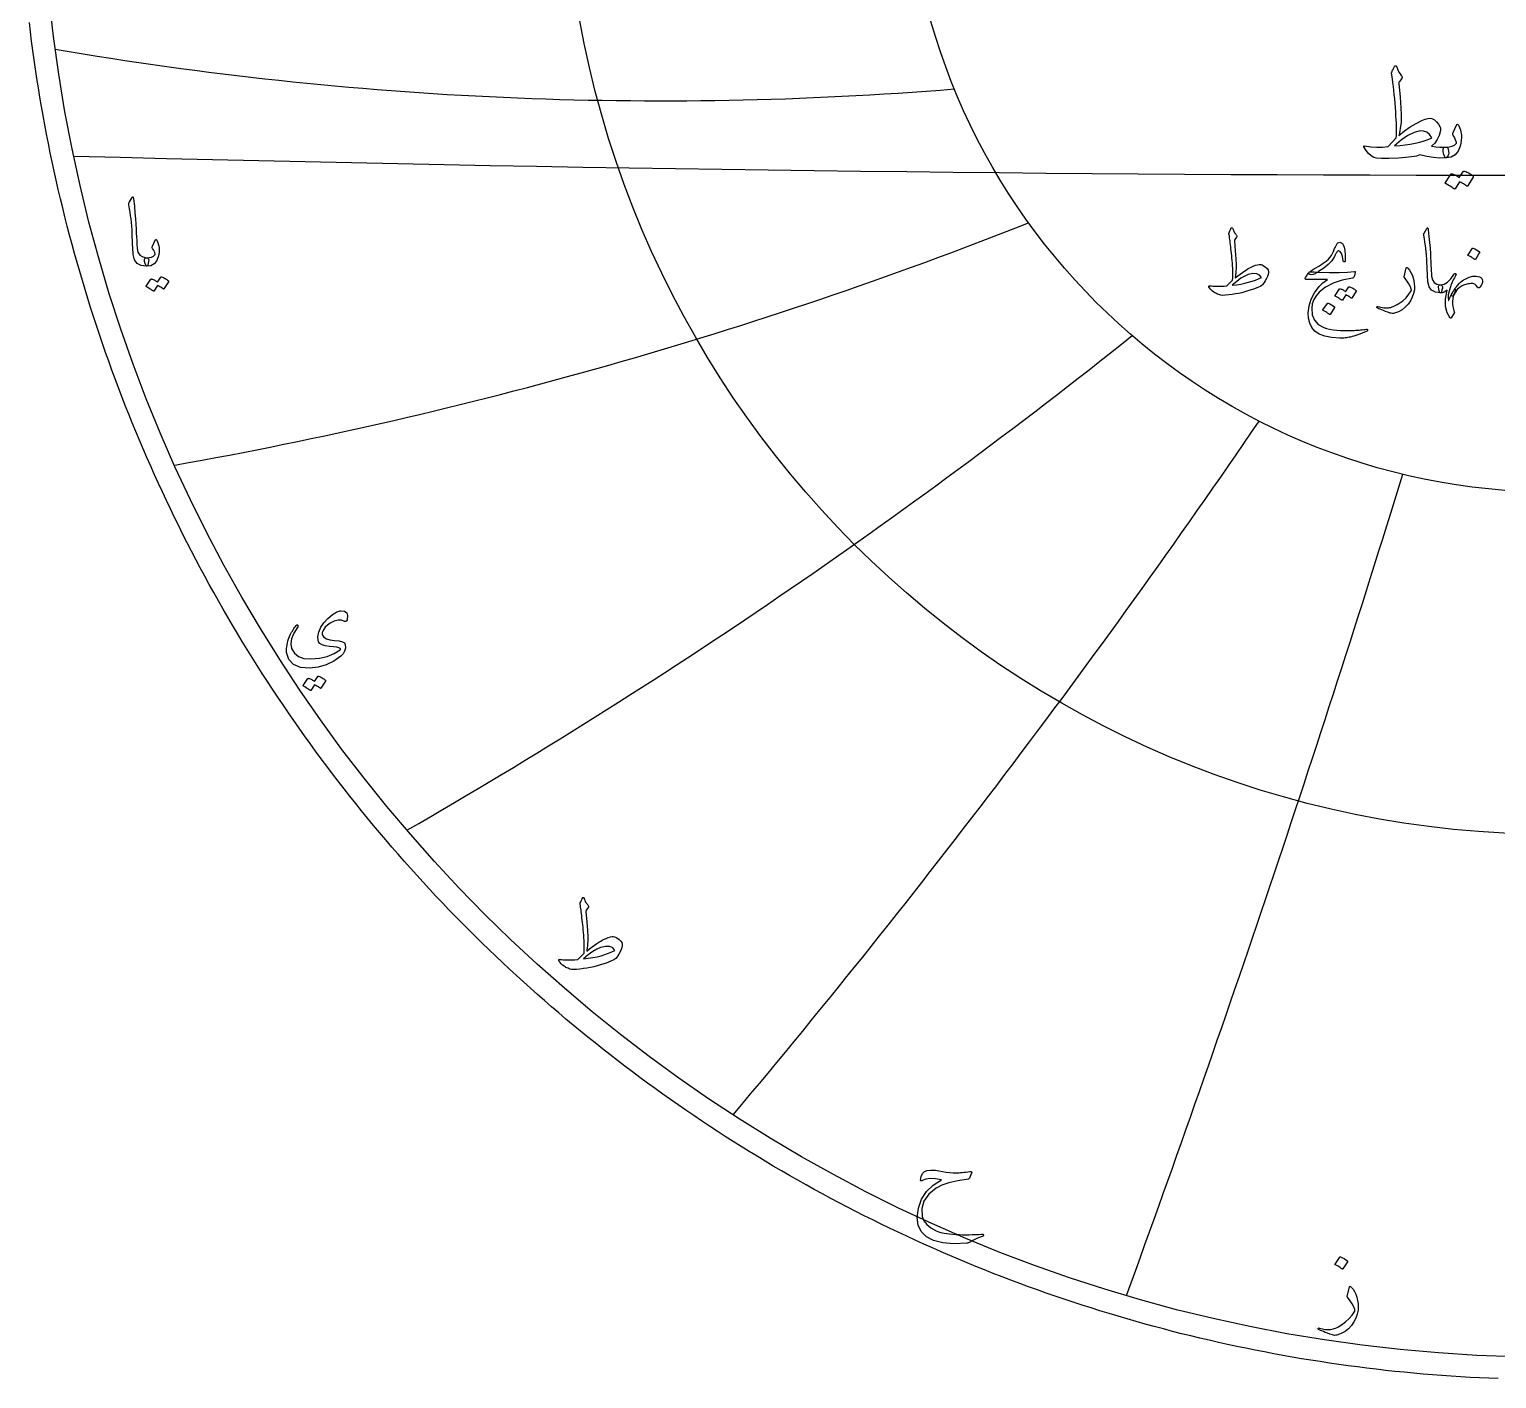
# Model space of a CAD drawing. Header units: millimetres. Extents: x -80 to 80, y -80 to 82.
# Drawn here: x -79.8 to -3, y -80.3 to -9.7 of the extents above; entities that cross this region are included whole.
import ezdxf

# ---------------------------------------------------------------- set-up
doc = ezdxf.new("R2010")
doc.units = ezdxf.units.MM
for name, color, linetype in [('CUT_OUTER', 1, 'Continuous'), ('ENGRAVE', 7, 'Continuous'), ('ENGRAVE_FINE', 8, 'Continuous'), ('TEXT', 5, 'Continuous')]:
    doc.layers.add(name, color=color, linetype=linetype)

msp = doc.modelspace()

# ---------------------------------------------------------------- linework, layer by layer
at = {"layer": 'CUT_OUTER'}
msp.add_lwpolyline([(-2.9582, -80.3155), (-3.4509, -80.2959), (-3.9436, -80.2732), (-4.436, -80.2475), (-4.9283, -80.2188), (-5.4205, -80.187), (-5.9124, -80.1522), (-6.4041, -80.1144), (-6.8955, -80.0736), (-7.3867, -80.0298), (-7.8776, -79.983), (-8.3683, -79.9332), (-8.8586, -79.8803), (-9.3485, -79.8244), (-9.8381, -79.7656), (-10.3274, -79.7037), (-10.8163, -79.6388), (-11.3047, -79.571), (-11.7927, -79.5001), (-12.2803, -79.4263), (-12.7674, -79.3494), (-13.2541, -79.2696), (-13.7402, -79.1868), (-14.2258, -79.101), (-14.7109, -79.0122), (-15.1954, -78.9204), (-15.6794, -78.8257), (-16.1628, -78.728), (-16.6455, -78.6274), (-17.1277, -78.5238), (-17.6092, -78.4172), (-18.09, -78.3077), (-18.5701, -78.1952), (-19.0496, -78.0798), (-19.5283, -77.9614), (-20.0063, -77.8401), (-20.4836, -77.7159), (-20.96, -77.5888), (-21.4357, -77.4587), (-21.9106, -77.3257), (-22.3846, -77.1898), (-22.8578, -77.051), (-23.3302, -76.9093), (-23.8016, -76.7647), (-24.2722, -76.6172), (-24.7419, -76.4668), (-25.2106, -76.3136), (-25.6784, -76.1575), (-26.1452, -75.9985), (-26.611, -75.8366), (-27.0758, -75.6719), (-27.5396, -75.5043), (-28.0024, -75.3339), (-28.4641, -75.1607), (-28.9248, -74.9846), (-29.3843, -74.8057), (-29.8428, -74.624), (-30.3001, -74.4395), (-30.7563, -74.2522), (-31.2113, -74.0621), (-31.6651, -73.8692), (-32.1178, -73.6735), (-32.5692, -73.475), (-33.0195, -73.2738), (-33.4684, -73.0698), (-33.9162, -72.8631), (-34.3626, -72.6536), (-34.8078, -72.4414), (-35.2516, -72.2265), (-35.6941, -72.0088), (-36.1353, -71.7884), (-36.5751, -71.5654), (-37.0135, -71.3396), (-37.4505, -71.1111), (-37.8862, -70.88), (-38.3204, -70.6462), (-38.7531, -70.4098), (-39.1844, -70.1706), (-39.6142, -69.9289), (-40.0426, -69.6845), (-40.4694, -69.4375), (-40.8947, -69.1879), (-41.3184, -68.9356), (-41.7406, -68.6808), (-42.1613, -68.4234), (-42.5803, -68.1634), (-42.9978, -67.9009), (-43.4136, -67.6358), (-43.8278, -67.3681), (-44.2403, -67.0979), (-44.6512, -66.8252), (-45.0604, -66.55), (-45.4679, -66.2722), (-45.8736, -65.992), (-46.2777, -65.7093), (-46.68, -65.4241), (-47.0806, -65.1364), (-47.4794, -64.8463), (-47.8764, -64.5538), (-48.2715, -64.2588), (-48.6649, -63.9614), (-49.0565, -63.6616), (-49.4462, -63.3594), (-49.834, -63.0548), (-50.22, -62.7479), (-50.604, -62.4385), (-50.9862, -62.1269), (-51.3664, -61.8128), (-51.7447, -61.4965), (-52.1211, -61.1778), (-52.4955, -60.8569), (-52.8679, -60.5336), (-53.2384, -60.2081), (-53.6068, -59.8803), (-53.9732, -59.5502), (-54.3376, -59.2179), (-54.6999, -58.8834), (-55.0602, -58.5467), (-55.4184, -58.2077), (-55.7745, -57.8666), (-56.1285, -57.5233), (-56.4804, -57.1778), (-56.8302, -56.8302), (-57.1778, -56.4804), (-57.5233, -56.1285), (-57.8666, -55.7745), (-58.2077, -55.4184), (-58.5467, -55.0602), (-58.8834, -54.6999), (-59.2179, -54.3376), (-59.5502, -53.9732), (-59.8803, -53.6068), (-60.2081, -53.2384), (-60.5336, -52.8679), (-60.8569, -52.4955), (-61.1778, -52.1211), (-61.4965, -51.7447), (-61.8128, -51.3664), (-62.1269, -50.9862), (-62.4385, -50.604), (-62.7479, -50.22), (-63.0548, -49.834), (-63.3594, -49.4462), (-63.6616, -49.0565), (-63.9614, -48.6649), (-64.2588, -48.2715), (-64.5538, -47.8764), (-64.8463, -47.4794), (-65.1364, -47.0806), (-65.4241, -46.68), (-65.7093, -46.2777), (-65.992, -45.8736), (-66.2722, -45.4679), (-66.55, -45.0604), (-66.8252, -44.6512), (-67.0979, -44.2403), (-67.3681, -43.8278), (-67.6358, -43.4136), (-67.9009, -42.9978), (-68.1634, -42.5803), (-68.4234, -42.1613), (-68.6808, -41.7406), (-68.9356, -41.3184), (-69.1879, -40.8947), (-69.4375, -40.4694), (-69.6845, -40.0426), (-69.9289, -39.6142), (-70.1706, -39.1844), (-70.4098, -38.7531), (-70.6462, -38.3204), (-70.88, -37.8862), (-71.1111, -37.4505), (-71.3396, -37.0135), (-71.5654, -36.5751), (-71.7884, -36.1353), (-72.0088, -35.6941), (-72.2265, -35.2516), (-72.4414, -34.8078), (-72.6536, -34.3626), (-72.8631, -33.9162), (-73.0698, -33.4684), (-73.2738, -33.0195), (-73.475, -32.5692), (-73.6735, -32.1178), (-73.8692, -31.6651), (-74.0621, -31.2113), (-74.2522, -30.7563), (-74.4395, -30.3001), (-74.624, -29.8428), (-74.8057, -29.3843), (-74.9846, -28.9248), (-75.1607, -28.4641), (-75.3339, -28.0024), (-75.5043, -27.5396), (-75.6719, -27.0758), (-75.8366, -26.611), (-75.9985, -26.1452), (-76.1575, -25.6784), (-76.3136, -25.2106), (-76.4668, -24.7419), (-76.6172, -24.2722), (-76.7647, -23.8016), (-76.9093, -23.3302), (-77.051, -22.8578), (-77.1898, -22.3846), (-77.3257, -21.9106), (-77.4587, -21.4357), (-77.5888, -20.96), (-77.7159, -20.4836), (-77.8401, -20.0063), (-77.9614, -19.5283), (-78.0798, -19.0496), (-78.1952, -18.5701), (-78.3077, -18.09), (-78.4172, -17.6092), (-78.5238, -17.1277), (-78.6274, -16.6455), (-78.728, -16.1628), (-78.8257, -15.6794), (-78.9204, -15.1954), (-79.0122, -14.7109), (-79.101, -14.2258), (-79.1868, -13.7402), (-79.2696, -13.2541), (-79.3494, -12.7674), (-79.4263, -12.2803), (-79.5001, -11.7927), (-79.571, -11.3047), (-79.6388, -10.8163), (-79.7037, -10.3274), (-79.7656, -9.8381), (-79.8244, -9.3485)], dxfattribs=at)
at = {"layer": 'ENGRAVE'}
for radius in [79.2, 51.8435, 33.9362]:
    msp.add_circle((0, 0), radius, dxfattribs=at)
for centre, radius, start, end in [((-46.7085, 174.3184), 187.7667, 260.26196, 274.670478), ((-112.6852, 195.1766), 231.2566, 280.077698, 291.604512), ((-212.3245, 212.3245), 304.7149, 299.978839, 308.62395), ((-389.8595, 225.0855), 453.1464, 319.947125, 325.710532), ((-869.3886, 232.952), 901.5492, 339.9617366, 342.8434401)]:
    msp.add_arc(centre, radius, start, end, dxfattribs=at)
at = {"layer": 'ENGRAVE_FINE'}
msp.add_arc((0, 2961.664), 2979.0106, 268.5093308, 271.4906692, dxfattribs=at)
at = {"layer": 'TEXT'}
for points in [[(-7.0602, -16.283), (-7.146, -16.3127), (-7.2475, -16.3392), (-7.3646, -16.3626), (-7.4973, -16.3829), (-7.6456, -16.4009), (-7.8096, -16.4173), (-7.9891, -16.4321), (-8.1843, -16.4454), (-8.6886, -16.4672), (-9.0711, -16.4704), (-9.3318, -16.4547), (-9.4708, -16.4204), (-9.6109, -16.3248), (-9.744, -16.2003), (-9.8701, -16.0469), (-9.9891, -15.8646), (-10.0012, -15.8353), (-10.0001, -15.8162), (-9.9856, -15.8072), (-9.9579, -15.8084), (-9.632, -15.8544), (-9.3162, -15.8739), (-9.0106, -15.8669), (-8.7151, -15.8334), (-8.2967, -15.3837), (-8.2891, -15.2666), (-8.285, -15.1339), (-8.2844, -14.9856), (-8.2873, -14.8216), (-8.2934, -14.6429), (-8.3022, -14.45), (-8.3137, -14.2432), (-8.3279, -14.0223), (-8.3443, -13.7929), (-8.3623, -13.5671), (-8.3818, -13.3449), (-8.4029, -13.1261), (-8.4255, -12.9112), (-8.4497, -12.7006), (-8.4755, -12.4943), (-8.5028, -12.2923), (-8.5465, -11.9988), (-8.5276, -11.9469), (-8.5083, -11.8973), (-8.4885, -11.8501), (-8.4684, -11.8052), (-8.4483, -11.7627), (-8.4286, -11.7225), (-8.4093, -11.6846), (-8.3904, -11.6491), (-8.3798, -11.6354), (-8.367, -11.6257), (-8.3517, -11.6198), (-8.3342, -11.6179), (-8.3135, -11.6226), (-8.2951, -11.6366), (-8.2791, -11.66), (-8.2655, -11.6928), (-8.2136, -11.8271), (-8.1577, -11.9426), (-8.098, -12.0394), (-8.0344, -12.1175), (-8.0051, -12.1553), (-7.9922, -12.194), (-7.9958, -12.2334), (-8.0157, -12.2736), (-8.1343, -12.4297), (-8.1527, -12.4559), (-8.164, -12.4844), (-8.1683, -12.5152), (-8.1655, -12.5484), (-8.1011, -13.2635), (-8.0578, -13.8162), (-8.0356, -14.2065), (-8.0344, -14.4344), (-8.0393, -14.5102), (-8.0477, -14.5937), (-8.0596, -14.685), (-8.075, -14.7842), (-8.0931, -14.8911), (-8.1132, -15.0059), (-8.1353, -15.1284), (-8.1593, -15.2588), (-7.8662, -15.0223), (-7.5676, -14.8123), (-7.2635, -14.6288), (-6.954, -14.4719), (-6.7901, -14.4052), (-6.648, -14.3673), (-6.5278, -14.3583), (-6.4294, -14.3782), (-6.3041, -14.4438), (-6.1905, -14.5406), (-6.0886, -14.6686), (-5.9985, -14.8279), (-5.986, -14.865), (-5.9797, -14.9075), (-5.9797, -14.9555), (-5.986, -15.009), (-6.0508, -15.2611), (-6.1515, -15.4805), (-6.2881, -15.6671), (-6.4606, -15.8209), (-6.2303, -15.8568), (-6.0266, -15.8771), (-5.8494, -15.8818), (-5.6987, -15.8708), (-5.6585, -15.8732), (-5.6253, -15.8927), (-5.5992, -15.9294), (-5.5801, -15.9832), (-5.5598, -16.0937), (-5.5551, -16.1878), (-5.566, -16.2654), (-5.5925, -16.3267), (-5.6249, -16.3732), (-5.6534, -16.4063), (-5.678, -16.4263), (-5.6987, -16.4329), (-6.0133, -16.4423), (-6.3451, -16.4204), (-6.694, -16.3673), (-7.0602, -16.283)], [(-7.0539, -15.0277), (-7.3642, -15.1046), (-7.6894, -15.2604), (-8.0293, -15.4949), (-8.3841, -15.8084), (-8.0994, -15.7853), (-7.826, -15.7537), (-7.5639, -15.7135), (-7.3131, -15.6647), (-7.074, -15.6077), (-6.847, -15.543), (-6.6322, -15.4704), (-6.4294, -15.3899), (-6.5574, -15.2104), (-6.7042, -15.0902), (-6.8697, -15.0293), (-7.0539, -15.0277)], [(-5.3302, -15.1152), (-5.1554, -14.728), (-5.1296, -14.6854), (-5.1023, -14.6702), (-5.0734, -14.6823), (-5.043, -14.7217), (-4.9868, -14.8398), (-4.943, -14.9629), (-4.9118, -15.0912), (-4.8931, -15.2244), (-4.8872, -15.3636), (-4.8946, -15.5094), (-4.9153, -15.6618), (-4.9493, -15.8209), (-5.0527, -16.0886), (-5.2131, -16.2799), (-5.4306, -16.3946), (-5.705, -16.4329), (-5.7366, -16.413), (-5.769, -16.3533), (-5.8021, -16.2537), (-5.8361, -16.1144), (-5.8459, -16.0398), (-5.8439, -15.9786), (-5.8302, -15.9305), (-5.8049, -15.8958), (-5.7846, -15.8825), (-5.7612, -15.8739), (-5.7346, -15.87), (-5.705, -15.8708), (-5.532, -15.8654), (-5.3818, -15.8302), (-5.2541, -15.7654), (-5.1491, -15.671), (-5.1445, -15.6636), (-5.1429, -15.6538), (-5.1445, -15.6417), (-5.1491, -15.6273), (-5.1737, -15.539), (-5.21, -15.4493), (-5.258, -15.3579), (-5.3178, -15.265), (-5.3373, -15.2299), (-5.3459, -15.1932), (-5.3435, -15.155), (-5.3302, -15.1152)], [(-4.7744, -17.1386), (-4.7666, -17.1308), (-4.7557, -17.1261), (-4.7416, -17.1245), (-4.7245, -17.1261), (-4.663, -17.1491), (-4.6035, -17.1745), (-4.5459, -17.2022), (-4.4903, -17.2323), (-4.4362, -17.2651), (-4.3833, -17.301), (-4.3316, -17.34), (-4.2811, -17.3822), (-4.2713, -17.395), (-4.267, -17.4087), (-4.2682, -17.4231), (-4.2748, -17.4384), (-4.5746, -17.913), (-4.5828, -17.9192), (-4.5949, -17.9192), (-4.6109, -17.913), (-4.6308, -17.9005), (-4.6444, -17.889), (-4.6667, -17.8732), (-4.6975, -17.8531), (-4.737, -17.8287), (-4.7854, -17.7996), (-4.8431, -17.7654), (-4.9103, -17.7262), (-4.9868, -17.6819), (-5.2241, -18.0504), (-5.235, -18.0617), (-5.2491, -18.0644), (-5.2662, -18.0586), (-5.2865, -18.0441), (-5.3041, -18.0316), (-5.3318, -18.0129), (-5.3697, -17.9879), (-5.4177, -17.9567), (-5.4766, -17.9192), (-5.5473, -17.8755), (-5.6296, -17.8256), (-5.7237, -17.7694), (-5.7334, -17.76), (-5.7377, -17.7506), (-5.7366, -17.7412), (-5.7299, -17.7319), (-5.4239, -17.276), (-5.4161, -17.2682), (-5.4052, -17.2635), (-5.3911, -17.2619), (-5.374, -17.2635), (-5.3217, -17.2805), (-5.2709, -17.3002), (-5.2217, -17.3226), (-5.1741, -17.3478), (-5.1281, -17.3753), (-5.0836, -17.4048), (-5.0406, -17.4362), (-4.9993, -17.4696)], [(-74.4459, -18.5118), (-74.4362, -18.4968), (-74.4271, -18.4868), (-74.4187, -18.4818), (-74.4109, -18.4818), (-74.399, -18.4884), (-74.3884, -18.508), (-74.379, -18.5408), (-74.3709, -18.5867), (-74.3297, -18.9599), (-74.296, -19.3049), (-74.2698, -19.6219), (-74.251, -19.9107), (-74.239, -20.1577), (-74.2279, -20.3791), (-74.2178, -20.5749), (-74.2086, -20.7451), (-74.2006, -20.8896), (-74.1942, -21.0086), (-74.1893, -21.102), (-74.1861, -21.1697), (-74.1417, -21.3727), (-74.0437, -21.522), (-73.8919, -21.6175), (-73.6865, -21.6593), (-73.6293, -21.6743), (-73.5928, -21.7093), (-73.5769, -21.7643), (-73.5815, -21.8392), (-73.605, -21.9572), (-73.6303, -22.0416), (-73.6574, -22.0921), (-73.6865, -22.109), (-73.9756, -22.0709), (-74.1886, -21.9566), (-74.3253, -21.7661), (-74.3859, -21.4995), (-74.3954, -21.3719), (-74.404, -21.244), (-74.4117, -21.1159), (-74.4184, -20.9874), (-74.4245, -20.8586), (-74.4303, -20.7294), (-74.4357, -20.6), (-74.4409, -20.4703), (-74.4502, -20.2228), (-74.4634, -20), (-74.4802, -19.8019), (-74.5008, -19.6284), (-74.5252, -19.4618), (-74.5533, -19.2843), (-74.5851, -19.0959), (-74.6207, -18.8965), (-74.6254, -18.8606), (-74.6245, -18.8278), (-74.6179, -18.7981), (-74.6057, -18.7716)], [(-73.3867, -21.0548), (-73.2468, -20.7451), (-73.2262, -20.711), (-73.2043, -20.6988), (-73.1812, -20.7085), (-73.1569, -20.7401), (-73.1119, -20.8345), (-73.0769, -20.933), (-73.0519, -21.0356), (-73.037, -21.1423), (-73.0323, -21.2536), (-73.0382, -21.3702), (-73.0548, -21.4921), (-73.0819, -21.6194), (-73.1647, -21.8336), (-73.293, -21.9866), (-73.4669, -22.0784), (-73.6865, -22.109), (-73.7118, -22.0931), (-73.7377, -22.0453), (-73.7642, -21.9657), (-73.7914, -21.8542), (-73.7992, -21.7946), (-73.7976, -21.7455), (-73.7867, -21.7071), (-73.7664, -21.6793), (-73.7502, -21.6687), (-73.7314, -21.6618), (-73.7102, -21.6587), (-73.6865, -21.6593), (-73.5481, -21.655), (-73.4279, -21.6269), (-73.3258, -21.575), (-73.2418, -21.4995), (-73.2381, -21.4935), (-73.2368, -21.4857), (-73.2381, -21.4761), (-73.2418, -21.4645), (-73.2615, -21.3939), (-73.2905, -21.3221), (-73.3289, -21.249), (-73.3767, -21.1747), (-73.3923, -21.1466), (-73.3992, -21.1173), (-73.3973, -21.0867), (-73.3867, -21.0548)], [(-17.0469, -20.3517), (-17.0247, -20.3008), (-17.0048, -20.2557), (-16.9872, -20.2165), (-16.972, -20.1831), (-16.9594, -20.1559), (-16.9498, -20.1351), (-16.943, -20.1208), (-16.9392, -20.1128), (-16.9313, -20.1026), (-16.9217, -20.0953), (-16.9102, -20.0909), (-16.8971, -20.0894), (-16.8862, -20.0912), (-16.8772, -20.0965), (-16.8698, -20.1052), (-16.8643, -20.1175), (-16.8397, -20.1773), (-16.8174, -20.2299), (-16.7975, -20.2756), (-16.78, -20.3143), (-16.7699, -20.3312), (-16.7583, -20.3494), (-16.7453, -20.3687), (-16.7308, -20.3892), (-16.7145, -20.4109), (-16.6962, -20.4337), (-16.6759, -20.4577), (-16.6535, -20.4829), (-16.6395, -20.5083), (-16.6348, -20.5332), (-16.6395, -20.5575), (-16.6535, -20.5812), (-16.7425, -20.6983), (-16.7545, -20.7174), (-16.7624, -20.737), (-16.7662, -20.7572), (-16.7659, -20.778), (-16.7202, -21.2935), (-16.691, -21.7112), (-16.6781, -22.0312), (-16.6816, -22.2534), (-16.6864, -22.3364), (-16.6916, -22.412), (-16.697, -22.4804), (-16.7027, -22.5414), (-16.7087, -22.5954), (-16.715, -22.6427), (-16.7216, -22.6833), (-16.7284, -22.7171), (-16.5884, -22.6099), (-16.4585, -22.5133), (-16.339, -22.4273), (-16.2296, -22.3517), (-16.1308, -22.2865), (-16.0428, -22.2311), (-15.9657, -22.1858), (-15.8994, -22.1503), (-15.7814, -22.0976), (-15.6711, -22.0567), (-15.5683, -22.0274), (-15.4732, -22.0098), (-15.4228, -22.0084), (-15.3701, -22.018), (-15.3151, -22.0388), (-15.2577, -22.0707), (-15.1441, -22.1512), (-15.061, -22.2288), (-15.0083, -22.3034), (-14.986, -22.3752), (-14.9875, -22.4551), (-15.006, -22.5449), (-15.0414, -22.6448), (-15.0938, -22.7546), (-15.1523, -22.8626), (-15.2062, -22.9524), (-15.2554, -23.0242), (-15.2999, -23.0777), (-15.3912, -23.1454), (-15.5481, -23.2218), (-15.7706, -23.307), (-16.0587, -23.4009), (-16.2192, -23.4475), (-16.3824, -23.4887), (-16.5483, -23.5248), (-16.7167, -23.5555), (-16.8873, -23.5813), (-17.0592, -23.6023), (-17.2327, -23.6187), (-17.4076, -23.6304), (-17.4716, -23.6176), (-17.5323, -23.6023), (-17.5898, -23.5848), (-17.6441, -23.5649), (-17.6958, -23.5426), (-17.7454, -23.518), (-17.793, -23.4911), (-17.8385, -23.4618), (-17.9184, -23.4033), (-17.9849, -23.3447), (-18.0379, -23.2862), (-18.0774, -23.2276), (-18.0991, -23.179), (-18.1032, -23.1457), (-18.0897, -23.1275), (-18.0587, -23.1246), (-17.971, -23.135), (-17.8766, -23.1427), (-17.7754, -23.1479), (-17.6676, -23.1503), (-17.553, -23.1502), (-17.4316, -23.1474), (-17.3035, -23.142), (-17.1687, -23.1339), (-16.8596, -22.8295), (-16.8539, -22.7071), (-16.8508, -22.5836), (-16.8504, -22.4589), (-16.8526, -22.333), (-16.8571, -22.2057), (-16.8637, -22.0766), (-16.8723, -21.9457), (-16.883, -21.8131), (-16.895, -21.6818), (-16.9076, -21.5549), (-16.9208, -21.4324), (-16.9345, -21.3143), (-16.9483, -21.2002), (-16.9615, -21.09), (-16.9741, -20.9836), (-16.9861, -20.881), (-16.9973, -20.786), (-17.0077, -20.7024), (-17.0172, -20.6303), (-17.0259, -20.5695), (-17.0336, -20.5199), (-17.0405, -20.4811), (-17.0465, -20.4532), (-17.0516, -20.436), (-17.0549, -20.4167), (-17.0551, -20.3962), (-17.0525, -20.3746), (-17.0469, -20.3517)], [(-6.6956, -20.1269), (-6.6865, -20.1128), (-6.678, -20.1035), (-6.6701, -20.0988), (-6.6628, -20.0988), (-6.6517, -20.1049), (-6.6417, -20.1234), (-6.6329, -20.1541), (-6.6253, -20.1972), (-6.5867, -20.547), (-6.5551, -20.8705), (-6.5305, -21.1676), (-6.5129, -21.4384), (-6.5017, -21.6699), (-6.4913, -21.8775), (-6.4817, -22.061), (-6.4731, -22.2206), (-6.4656, -22.3561), (-6.4596, -22.4677), (-6.4551, -22.5552), (-6.452, -22.6187), (-6.4105, -22.809), (-6.3185, -22.9489), (-6.1763, -23.0385), (-5.9836, -23.0777), (-5.9301, -23.0918), (-5.8958, -23.1246), (-5.8809, -23.1761), (-5.8853, -23.2464), (-5.9072, -23.357), (-5.931, -23.4361), (-5.9564, -23.4835), (-5.9836, -23.4993), (-6.2547, -23.4636), (-6.4544, -23.3564), (-6.5826, -23.1779), (-6.6394, -22.9279), (-6.6483, -22.8083), (-6.6564, -22.6884), (-6.6635, -22.5682), (-6.6698, -22.4478), (-6.6755, -22.327), (-6.681, -22.206), (-6.6861, -22.0846), (-6.6909, -21.963), (-6.6997, -21.731), (-6.712, -21.5221), (-6.7278, -21.3364), (-6.7471, -21.1737), (-6.77, -21.0176), (-6.7963, -20.8511), (-6.8262, -20.6745), (-6.8595, -20.4876), (-6.8639, -20.4539), (-6.863, -20.4232), (-6.8569, -20.3953), (-6.8455, -20.3705)], [(-12.9111, -22.4876), (-12.8833, -22.4549), (-12.8514, -22.4226), (-12.8154, -22.3905), (-12.7753, -22.3588), (-12.7311, -22.327), (-12.6828, -22.2949), (-12.6304, -22.2626), (-12.5739, -22.23), (-12.3233, -22.0818), (-12.1195, -21.9513), (-11.9626, -21.8383), (-11.8525, -21.7428), (-11.7673, -21.6489), (-11.6945, -21.5496), (-11.6339, -21.4451), (-11.5856, -21.3353), (-11.5646, -21.2804), (-11.544, -21.2282), (-11.5236, -21.1786), (-11.5036, -21.1316), (-11.4841, -21.0878), (-11.4655, -21.0479), (-11.4478, -21.0117), (-11.431, -20.9794), (-11.3938, -20.924), (-11.3525, -20.8845), (-11.3072, -20.8608), (-11.2577, -20.8529), (-11.2094, -20.8608), (-11.1628, -20.8845), (-11.118, -20.924), (-11.075, -20.9794), (-11.0214, -21.1058), (-10.9872, -21.2885), (-10.9723, -21.5274), (-10.9767, -21.8225), (-10.9796, -21.8491), (-10.9884, -21.8681), (-11.003, -21.8795), (-11.0235, -21.8834), (-11.0446, -21.8793), (-11.061, -21.867), (-11.0727, -21.8465), (-11.0797, -21.8178), (-11.1157, -21.5924), (-11.1675, -21.4314), (-11.2351, -21.3348), (-11.3186, -21.3026), (-11.3399, -21.3064), (-11.3619, -21.3178), (-11.3844, -21.3368), (-11.4076, -21.3634), (-11.4178, -21.3794), (-11.4298, -21.3992), (-11.4436, -21.4227), (-11.4591, -21.4501), (-11.4764, -21.4813), (-11.4954, -21.5163), (-11.5162, -21.555), (-11.5387, -21.5976), (-11.6728, -21.8172), (-11.8549, -22.0215), (-12.085, -22.2106), (-12.3631, -22.3845), (-12.366, -22.3863), (-12.3748, -22.3916), (-12.3894, -22.4003), (-12.4099, -22.4126), (-12.4363, -22.4284), (-12.4685, -22.4478), (-12.5065, -22.4706), (-12.5504, -22.4969), (-12.6432, -22.5385), (-12.7343, -22.5508), (-12.8236, -22.5338), (-12.9111, -22.4876)], [(-4.3115, -21.1667), (-4.3056, -21.1609), (-4.2975, -21.1574), (-4.2869, -21.1562), (-4.274, -21.1574), (-4.183, -21.1942), (-4.0972, -21.2393), (-4.0167, -21.2926), (-3.9415, -21.3541), (-3.9342, -21.3634), (-3.9309, -21.3728), (-3.9318, -21.3822), (-3.9368, -21.3915), (-4.1569, -21.7475), (-4.1651, -21.756), (-4.1757, -21.7581), (-4.1886, -21.7537), (-4.2038, -21.7428), (-4.2169, -21.7335), (-4.2377, -21.7194), (-4.2661, -21.7007), (-4.3021, -21.6773), (-4.3463, -21.6492), (-4.3993, -21.6164), (-4.4611, -21.5789), (-4.5316, -21.5367), (-4.541, -21.5297), (-4.5457, -21.5227), (-4.5457, -21.5157), (-4.541, -21.5086)], [(-7.7729, -22.1925), (-7.7702, -22.184), (-7.767, -22.1773), (-7.7632, -22.1723), (-7.7588, -22.1691), (-7.7457, -22.1679), (-7.7296, -22.1738), (-7.7105, -22.1866), (-7.6886, -22.2065), (-7.6031, -22.3081), (-7.5293, -22.4255), (-7.4673, -22.5587), (-7.4169, -22.7077), (-7.3777, -22.8681), (-7.3537, -23.0262), (-7.3449, -23.182), (-7.3513, -23.3354), (-7.3929, -23.5373), (-7.4614, -23.7311), (-7.5568, -23.9167), (-7.6792, -24.0941), (-7.8256, -24.2549), (-7.993, -24.3857), (-8.1816, -24.4867), (-8.3912, -24.5578), (-8.4474, -24.5698), (-8.5036, -24.5731), (-8.5598, -24.5675), (-8.616, -24.5532), (-8.7455, -24.5079), (-8.8625, -24.4659), (-8.9668, -24.4271), (-9.0586, -24.3916), (-9.1375, -24.3592), (-9.2032, -24.3301), (-9.2558, -24.3042), (-9.2951, -24.2815), (-9.3033, -24.2745), (-9.3092, -24.2674), (-9.3127, -24.2604), (-9.3139, -24.2534), (-9.313, -24.2443), (-9.3104, -24.2358), (-9.306, -24.2279), (-9.2998, -24.2206), (-9.2919, -24.215), (-9.2823, -24.2124), (-9.2708, -24.2127), (-9.2577, -24.2159), (-9.1775, -24.2374), (-9.1008, -24.2551), (-9.0276, -24.2691), (-8.9579, -24.2792), (-8.8912, -24.2854), (-8.8268, -24.2879), (-8.7647, -24.2866), (-8.705, -24.2815), (-8.6454, -24.272), (-8.5838, -24.2575), (-8.5201, -24.238), (-8.4544, -24.2136), (-8.3866, -24.1839), (-8.3168, -24.1486), (-8.2449, -24.1078), (-8.171, -24.0614), (-7.9635, -23.9121), (-7.7858, -23.7499), (-7.6379, -23.5748), (-7.52, -23.3869), (-7.5123, -23.3717), (-7.5082, -23.3541), (-7.5077, -23.3342), (-7.5106, -23.3119), (-7.5598, -23.1805), (-7.6371, -23.0344), (-7.7424, -22.8737), (-7.8759, -22.6983), (-7.8818, -22.6872), (-7.8853, -22.6773), (-7.8865, -22.6685), (-7.8853, -22.6609)], [(-72.942, -22.6736), (-72.9358, -22.6673), (-72.927, -22.6636), (-72.9158, -22.6623), (-72.9021, -22.6636), (-72.8529, -22.682), (-72.8053, -22.7023), (-72.7592, -22.7245), (-72.7147, -22.7485), (-72.6715, -22.7747), (-72.6292, -22.8035), (-72.5878, -22.8347), (-72.5473, -22.8684), (-72.5395, -22.8787), (-72.5361, -22.8896), (-72.537, -22.9012), (-72.5423, -22.9134), (-72.7822, -23.2931), (-72.7887, -23.2981), (-72.7984, -23.2981), (-72.8112, -23.2931), (-72.8271, -23.2831), (-72.8381, -23.2739), (-72.8559, -23.2612), (-72.8805, -23.2452), (-72.9121, -23.2256), (-72.9508, -23.2024), (-72.997, -23.1751), (-73.0507, -23.1437), (-73.1119, -23.1082), (-73.3018, -23.403), (-73.3105, -23.4121), (-73.3217, -23.4142), (-73.3355, -23.4096), (-73.3517, -23.398), (-73.3658, -23.388), (-73.3879, -23.373), (-73.4182, -23.353), (-73.4566, -23.3281), (-73.5038, -23.2981), (-73.5603, -23.2631), (-73.6262, -23.2231), (-73.7014, -23.1782), (-73.7093, -23.1707), (-73.7127, -23.1632), (-73.7118, -23.1557), (-73.7064, -23.1482), (-73.4616, -22.7835), (-73.4554, -22.7772), (-73.4466, -22.7735), (-73.4354, -22.7722), (-73.4217, -22.7735), (-73.3798, -22.7871), (-73.3392, -22.8028), (-73.2999, -22.8208), (-73.2618, -22.8409), (-73.2249, -22.8629), (-73.1893, -22.8865), (-73.155, -22.9117), (-73.1219, -22.9384)], [(-16.0446, -22.5438), (-16.2258, -22.619), (-16.4275, -22.737), (-16.6497, -22.8977), (-16.8924, -23.1012), (-16.6572, -23.072), (-16.4339, -23.0362), (-16.2227, -22.9936), (-16.0235, -22.9442), (-15.8366, -22.8888), (-15.6623, -22.8277), (-15.5005, -22.7611), (-15.3514, -22.689), (-15.4527, -22.564), (-15.602, -22.4981), (-15.7993, -22.4914), (-16.0446, -22.5438)], [(-12.4052, -22.4079), (-11.8042, -22.429), (-11.2846, -22.4314), (-10.8464, -22.415), (-10.4895, -22.3798), (-10.4786, -22.3785), (-10.469, -22.3793), (-10.461, -22.382), (-10.4544, -22.3869), (-10.4496, -22.3935), (-10.4468, -22.4015), (-10.4461, -22.411), (-10.4474, -22.422), (-10.4566, -22.4647), (-10.4655, -22.504), (-10.4742, -22.5397), (-10.4825, -22.5719), (-10.4906, -22.6006), (-10.4983, -22.6257), (-10.5058, -22.6474), (-10.5129, -22.6656), (-10.5282, -22.6945), (-10.5457, -22.7159), (-10.5656, -22.7297), (-10.5879, -22.7358), (-11.1289, -22.8339), (-11.5996, -22.9876), (-12.0001, -23.1969), (-12.3303, -23.4618), (-12.4972, -23.6524), (-12.6183, -23.8541), (-12.6939, -24.0669), (-12.7237, -24.2909), (-12.695, -24.6424), (-12.5809, -24.929), (-12.3812, -25.1506), (-12.0961, -25.3073), (-11.9483, -25.3547), (-11.7858, -25.3939), (-11.6087, -25.4249), (-11.4169, -25.4478), (-11.2108, -25.4627), (-10.9907, -25.47), (-10.7565, -25.4697), (-10.5083, -25.4618), (-10.42, -25.4569), (-10.3332, -25.4513), (-10.2479, -25.4451), (-10.164, -25.4384), (-10.0822, -25.4311), (-10.003, -25.4232), (-9.9264, -25.4147), (-9.8525, -25.4056), (-9.83, -25.4045), (-9.8139, -25.4103), (-9.8042, -25.4232), (-9.801, -25.4431), (-9.8028, -25.4662), (-9.808, -25.4841), (-9.8168, -25.4967), (-9.8291, -25.504), (-9.9614, -25.5599), (-10.0867, -25.6105), (-10.205, -25.6559), (-10.3162, -25.696), (-10.4201, -25.7312), (-10.5165, -25.7616), (-10.6052, -25.7874), (-10.6863, -25.8084), (-10.7625, -25.824), (-10.8367, -25.8377), (-10.9089, -25.8497), (-10.979, -25.86), (-11.0473, -25.8679), (-11.1142, -25.8728), (-11.1797, -25.8749), (-11.2436, -25.874), (-11.6804, -25.8401), (-12.0446, -25.7663), (-12.3361, -25.6527), (-12.5551, -25.4993), (-12.7158, -25.3076), (-12.828, -25.0836), (-12.8915, -24.8275), (-12.9064, -24.5391), (-12.8604, -24.1814), (-12.7507, -23.8342), (-12.5771, -23.4975), (-12.3397, -23.1714), (-12.2469, -23.0728), (-12.1418, -22.9782), (-12.0244, -22.8877), (-11.8947, -22.8014), (-13.0282, -22.792), (-13.0554, -22.7803), (-13.0668, -22.7592), (-13.0624, -22.7288), (-13.0422, -22.689), (-13.0042, -22.631), (-12.9696, -22.5789), (-12.9386, -22.5327), (-12.9111, -22.4923), (-12.8871, -22.458), (-12.8666, -22.4302), (-12.8496, -22.4088), (-12.8361, -22.3939), (-12.8057, -22.3913), (-12.7237, -22.3927), (-12.5902, -22.3983), (-12.4052, -22.4079)], [(-5.2342, -23.4618), (-5.2857, -23.5725), (-5.3232, -23.689), (-5.3466, -23.8114), (-5.356, -23.9396), (-5.3519, -24.0731), (-5.3349, -24.2112), (-5.3051, -24.3541), (-5.2623, -24.5016), (-5.2571, -24.5212), (-5.2553, -24.5379), (-5.2571, -24.5517), (-5.2623, -24.5625), (-5.4309, -24.8014), (-5.4465, -24.8187), (-5.4602, -24.8283), (-5.4722, -24.8304), (-5.4825, -24.8248), (-5.6429, -24.5499), (-5.7213, -24.2124), (-5.7178, -23.8122), (-5.6324, -23.3494), (-5.714, -23.415), (-5.7998, -23.4618), (-5.8897, -23.4899), (-5.9836, -23.4993), (-6.0038, -23.4931), (-6.0223, -23.4747), (-6.039, -23.444), (-6.0539, -23.4009), (-6.0624, -23.375), (-6.0691, -23.3488), (-6.0741, -23.3223), (-6.0773, -23.2955), (-6.0797, -23.2688), (-6.082, -23.2423), (-6.0843, -23.2161), (-6.0867, -23.1902), (-6.0838, -23.1427), (-6.0656, -23.1082), (-6.0322, -23.0865), (-5.9836, -23.0777), (-5.7925, -23.035), (-5.6124, -22.9302), (-5.4435, -22.7633), (-5.2857, -22.5344), (-5.2644, -22.5054), (-5.2424, -22.4887), (-5.2199, -22.4844), (-5.1968, -22.4923), (-5.1798, -22.5072), (-5.171, -22.5239), (-5.1704, -22.5423), (-5.178, -22.5625), (-5.2194, -22.6357), (-5.2594, -22.7101), (-5.2979, -22.7856), (-5.3349, -22.8623), (-5.3705, -22.9402), (-5.4046, -23.0192), (-5.4372, -23.0994), (-5.4684, -23.1808), (-5.5375, -23.4024), (-5.5761, -23.5941), (-5.5843, -23.756), (-5.5621, -23.888), (-5.56, -23.8921), (-5.5586, -23.8951), (-5.5577, -23.8968), (-5.5574, -23.8974), (-5.5571, -23.8968), (-5.5562, -23.8951), (-5.5548, -23.8921), (-5.5527, -23.888), (-5.5242, -23.8209), (-5.4948, -23.7551), (-5.4645, -23.6909), (-5.4333, -23.6281), (-5.4009, -23.5665), (-5.3671, -23.5057), (-5.3319, -23.4459), (-5.2951, -23.3869), (-5.2685, -23.3459), (-5.2448, -23.3213), (-5.224, -23.3131), (-5.2061, -23.3213), (-5.1973, -23.3389), (-5.1991, -23.3681), (-5.2114, -23.4091), (-5.2342, -23.4618)], [(-4.0539, -23.2089), (-4.1145, -23.114), (-4.1932, -23.0496), (-4.2901, -23.0157), (-4.4052, -23.0122), (-4.4705, -23.0205), (-4.5352, -23.0315), (-4.5993, -23.0451), (-4.6628, -23.0613), (-4.7257, -23.0808), (-4.7881, -23.1041), (-4.8499, -23.1312), (-4.911, -23.162), (-5.0158, -23.2323), (-5.1148, -23.3307), (-5.2079, -23.4571), (-5.2951, -23.6117), (-5.32, -23.6465), (-5.3431, -23.6667), (-5.3645, -23.6723), (-5.3841, -23.6632), (-5.4005, -23.6451), (-5.4075, -23.6234), (-5.4052, -23.5982), (-5.3935, -23.5695), (-5.3756, -23.5318), (-5.3595, -23.4981), (-5.3452, -23.4685), (-5.3326, -23.4431), (-5.3215, -23.4214), (-5.3115, -23.4033), (-5.3027, -23.3886), (-5.2951, -23.3775), (-5.2263, -23.2739), (-5.1558, -23.1784), (-5.0835, -23.0912), (-5.0094, -23.0122), (-4.9336, -22.941), (-4.856, -22.8775), (-4.7767, -22.8216), (-4.6956, -22.7733), (-4.4874, -22.6787), (-4.2939, -22.6293), (-4.1151, -22.6249), (-3.9508, -22.6656), (-3.8809, -22.701), (-3.8302, -22.7464), (-3.7989, -22.8017), (-3.7869, -22.867), (-3.7939, -22.956), (-3.8197, -23.0403), (-3.8642, -23.1199), (-3.9274, -23.1948), (-3.9687, -23.2273), (-4.0035, -23.2405), (-4.0319, -23.2344), (-4.0539, -23.2089)], [(-10.7799, -23.1902), (-10.7741, -23.1843), (-10.7659, -23.1808), (-10.7553, -23.1796), (-10.7425, -23.1808), (-10.6964, -23.1981), (-10.6517, -23.2171), (-10.6085, -23.2379), (-10.5668, -23.2604), (-10.5263, -23.285), (-10.4866, -23.3119), (-10.4478, -23.3412), (-10.4099, -23.3728), (-10.4026, -23.3825), (-10.3994, -23.3927), (-10.4002, -23.4036), (-10.4052, -23.415), (-10.63, -23.771), (-10.6362, -23.7756), (-10.6453, -23.7756), (-10.6573, -23.771), (-10.6722, -23.7616), (-10.6824, -23.7529), (-10.6991, -23.7411), (-10.7223, -23.726), (-10.7518, -23.7077), (-10.7881, -23.6859), (-10.8315, -23.6603), (-10.8818, -23.6309), (-10.9392, -23.5976), (-11.1172, -23.874), (-11.1254, -23.8825), (-11.1359, -23.8845), (-11.1488, -23.8801), (-11.164, -23.8693), (-11.1772, -23.8599), (-11.198, -23.8459), (-11.2264, -23.8272), (-11.2624, -23.8037), (-11.3066, -23.7756), (-11.3596, -23.7428), (-11.4213, -23.7054), (-11.4919, -23.6632), (-11.4992, -23.6562), (-11.5024, -23.6492), (-11.5015, -23.6421), (-11.4966, -23.6351), (-11.2671, -23.2932), (-11.2612, -23.2873), (-11.253, -23.2838), (-11.2425, -23.2827), (-11.2296, -23.2838), (-11.1904, -23.2966), (-11.1523, -23.3113), (-11.1154, -23.3282), (-11.0797, -23.3471), (-11.0452, -23.3677), (-11.0118, -23.3898), (-10.9796, -23.4134), (-10.9485, -23.4384)], [(-11.9041, -24.0473), (-11.8982, -24.0414), (-11.89, -24.0379), (-11.8795, -24.0368), (-11.8666, -24.0379), (-11.7755, -24.0748), (-11.6898, -24.1199), (-11.6093, -24.1732), (-11.534, -24.2347), (-11.5267, -24.244), (-11.5235, -24.2534), (-11.5244, -24.2628), (-11.5293, -24.2721), (-11.7495, -24.6281), (-11.7577, -24.6366), (-11.7682, -24.6386), (-11.7811, -24.6342), (-11.7963, -24.6234), (-11.8095, -24.614), (-11.8303, -24.6), (-11.8587, -24.5813), (-11.8947, -24.5578), (-11.9389, -24.5297), (-11.9919, -24.497), (-12.0536, -24.4595), (-12.1242, -24.4173), (-12.1336, -24.4103), (-12.1383, -24.4033), (-12.1383, -24.3962), (-12.1336, -24.3892)], [(-63.3288, -40.6868), (-63.4905, -40.6328), (-63.671, -40.6306), (-63.8702, -40.6803), (-64.0882, -40.7818), (-64.2265, -40.8786), (-64.3417, -40.9941), (-64.4338, -41.1284), (-64.5028, -41.2814), (-64.5097, -41.312), (-64.5103, -41.3438), (-64.5047, -41.3769), (-64.4929, -41.4113), (-64.4135, -41.5181), (-64.2805, -41.5986), (-64.0938, -41.653), (-63.8534, -41.6811), (-63.616, -41.7064), (-63.4437, -41.7523), (-63.3363, -41.8188), (-63.2938, -41.9059), (-63.2891, -42.0883), (-63.325, -42.2506), (-63.4015, -42.393), (-63.5186, -42.5154), (-63.8905, -42.7693), (-64.2868, -42.9563), (-64.7074, -43.0766), (-65.1523, -43.1299), (-65.6382, -43.0962), (-66.0017, -42.9501), (-66.2428, -42.6915), (-66.3614, -42.3206), (-66.3683, -42.117), (-66.3389, -41.8959), (-66.2734, -41.6573), (-66.1716, -41.4013), (-66.1361, -41.3301), (-66.0997, -41.2614), (-66.0624, -41.1952), (-66.0242, -41.1315), (-65.9847, -41.07), (-65.9436, -41.0103), (-65.901, -40.9526), (-65.8568, -40.8967), (-65.8331, -40.8736), (-65.8118, -40.8642), (-65.7931, -40.8686), (-65.7769, -40.8867), (-65.7678, -40.9092), (-65.7656, -40.9316), (-65.7703, -40.9541), (-65.7819, -40.9766), (-65.9873, -41.3076), (-66.1091, -41.6061), (-66.1472, -41.8722), (-66.1016, -42.1057), (-65.9548, -42.3518), (-65.7394, -42.5254), (-65.4552, -42.6266), (-65.1024, -42.6553), (-64.6502, -42.6194), (-64.2431, -42.5267), (-63.8808, -42.3771), (-63.5636, -42.1707), (-63.5445, -42.1532), (-63.5373, -42.1357), (-63.542, -42.1182), (-63.5586, -42.1007), (-63.6257, -42.0683), (-63.7422, -42.0408), (-63.908, -42.0183), (-64.1231, -42.0008), (-64.342, -41.974), (-64.5091, -41.9234), (-64.6243, -41.8491), (-64.6877, -41.751), (-64.7171, -41.6358), (-64.7252, -41.5149), (-64.7121, -41.3885), (-64.6777, -41.2564), (-64.5662, -40.9969), (-64.4117, -40.758), (-64.214, -40.5398), (-63.9733, -40.3421), (-63.9092, -40.2953), (-63.8471, -40.2547), (-63.7868, -40.2203), (-63.7284, -40.1922), (-63.6722, -40.1701), (-63.6185, -40.1535), (-63.5673, -40.1426), (-63.5186, -40.1373), (-63.3281, -40.1551), (-63.2113, -40.2384), (-63.1683, -40.3874), (-63.1989, -40.6019), (-63.222, -40.6597), (-63.2513, -40.6931), (-63.2869, -40.7021), (-63.3288, -40.6868)], [(-64.7277, -43.5696), (-64.7214, -43.5634), (-64.7127, -43.5596), (-64.7014, -43.5584), (-64.6877, -43.5596), (-64.6385, -43.578), (-64.5909, -43.5983), (-64.5448, -43.6205), (-64.5004, -43.6445), (-64.4571, -43.6708), (-64.4148, -43.6995), (-64.3734, -43.7307), (-64.333, -43.7645), (-64.3252, -43.7748), (-64.3217, -43.7857), (-64.3227, -43.7972), (-64.328, -43.8094), (-64.5678, -44.1891), (-64.5744, -44.1941), (-64.584, -44.1941), (-64.5968, -44.1891), (-64.6128, -44.1791), (-64.6237, -44.1699), (-64.6415, -44.1573), (-64.6662, -44.1412), (-64.6977, -44.1217), (-64.7364, -44.0984), (-64.7826, -44.0711), (-64.8363, -44.0397), (-64.8975, -44.0043), (-65.0874, -44.299), (-65.0961, -44.3081), (-65.1074, -44.3103), (-65.1211, -44.3056), (-65.1374, -44.294), (-65.1514, -44.2841), (-65.1736, -44.2691), (-65.2039, -44.2491), (-65.2423, -44.2241), (-65.2894, -44.1941), (-65.3459, -44.1591), (-65.4118, -44.1192), (-65.4871, -44.0742), (-65.4949, -44.0667), (-65.4983, -44.0592), (-65.4974, -44.0517), (-65.4921, -44.0442), (-65.2473, -43.6795), (-65.241, -43.6733), (-65.2323, -43.6695), (-65.221, -43.6683), (-65.2073, -43.6695), (-65.1655, -43.6831), (-65.1249, -43.6989), (-65.0855, -43.7168), (-65.0474, -43.737), (-65.0106, -43.759), (-64.975, -43.7826), (-64.9406, -43.8077), (-64.9075, -43.8344)], [(-50.9992, -55.4162), (-50.9755, -55.3619), (-50.9542, -55.3138), (-50.9355, -55.2719), (-50.9193, -55.2363), (-50.9058, -55.2073), (-50.8955, -55.1851), (-50.8883, -55.1698), (-50.8843, -55.1614), (-50.8758, -55.1505), (-50.8655, -55.1427), (-50.8534, -55.138), (-50.8393, -55.1364), (-50.8278, -55.1383), (-50.8181, -55.1439), (-50.8103, -55.1533), (-50.8043, -55.1664), (-50.7781, -55.2301), (-50.7544, -55.2863), (-50.7331, -55.335), (-50.7144, -55.3762), (-50.7036, -55.3943), (-50.6913, -55.4137), (-50.6774, -55.4343), (-50.662, -55.4562), (-50.6446, -55.4793), (-50.6251, -55.5036), (-50.6034, -55.5292), (-50.5795, -55.5561), (-50.5645, -55.5833), (-50.5595, -55.6098), (-50.5645, -55.6357), (-50.5795, -55.661), (-50.6744, -55.7859), (-50.6872, -55.8062), (-50.6957, -55.8271), (-50.6997, -55.8487), (-50.6994, -55.8709), (-50.6507, -56.4207), (-50.6195, -56.8663), (-50.6057, -57.2076), (-50.6095, -57.4446), (-50.6146, -57.5332), (-50.6201, -57.6139), (-50.6259, -57.6868), (-50.632, -57.7519), (-50.6384, -57.8095), (-50.6451, -57.8599), (-50.6521, -57.9032), (-50.6595, -57.9392), (-50.51, -57.825), (-50.3716, -57.7219), (-50.244, -57.6301), (-50.1274, -57.5496), (-50.022, -57.4799), (-49.9281, -57.4209), (-49.8459, -57.3725), (-49.7751, -57.3347), (-49.6493, -57.2785), (-49.5316, -57.2348), (-49.422, -57.2036), (-49.3205, -57.1848), (-49.2668, -57.1833), (-49.2106, -57.1936), (-49.1519, -57.2157), (-49.0907, -57.2498), (-48.9695, -57.3357), (-48.8808, -57.4184), (-48.8246, -57.498), (-48.8009, -57.5745), (-48.8025, -57.6598), (-48.8221, -57.7556), (-48.8599, -57.8621), (-48.9158, -57.9792), (-48.9783, -58.0944), (-49.0357, -58.1903), (-49.0882, -58.2668), (-49.1356, -58.324), (-49.2331, -58.3961), (-49.4004, -58.4776), (-49.6377, -58.5684), (-49.945, -58.6687), (-50.1163, -58.7183), (-50.2904, -58.7624), (-50.4673, -58.8008), (-50.647, -58.8336), (-50.8289, -58.861), (-51.0123, -58.8835), (-51.1973, -58.901), (-51.3839, -58.9135), (-51.4521, -58.8998), (-51.5169, -58.8835), (-51.5783, -58.8648), (-51.6362, -58.8435), (-51.6913, -58.8198), (-51.7442, -58.7936), (-51.795, -58.7649), (-51.8435, -58.7336), (-51.9288, -58.6712), (-51.9997, -58.6087), (-52.0562, -58.5463), (-52.0983, -58.4838), (-52.1214, -58.432), (-52.1258, -58.3964), (-52.1115, -58.377), (-52.0784, -58.3739), (-51.9848, -58.385), (-51.8841, -58.3933), (-51.7762, -58.3987), (-51.6612, -58.4014), (-51.5389, -58.4012), (-51.4095, -58.3983), (-51.2729, -58.3925), (-51.1291, -58.3839), (-50.7993, -58.0592), (-50.7933, -57.9286), (-50.79, -57.7969), (-50.7895, -57.6638), (-50.7919, -57.5296), (-50.7967, -57.3937), (-50.8037, -57.256), (-50.8129, -57.1164), (-50.8243, -56.975), (-50.8371, -56.8349), (-50.8506, -56.6996), (-50.8646, -56.5689), (-50.8793, -56.4429), (-50.894, -56.3213), (-50.908, -56.2037), (-50.9214, -56.0902), (-50.9342, -55.9808), (-50.9463, -55.8794), (-50.9573, -55.7903), (-50.9675, -55.7133), (-50.9767, -55.6485), (-50.985, -55.5956), (-50.9923, -55.5542), (-50.9987, -55.5244), (-51.0042, -55.5061), (-51.0076, -55.4855), (-51.0079, -55.4637), (-51.0051, -55.4406), (-50.9992, -55.4162)], [(-49.93, -57.7544), (-50.1233, -57.8346), (-50.3385, -57.9605), (-50.5755, -58.1319), (-50.8343, -58.3489), (-50.5834, -58.3179), (-50.3453, -58.2796), (-50.12, -58.2342), (-49.9075, -58.1816), (-49.7082, -58.1224), (-49.5222, -58.0573), (-49.3497, -57.9862), (-49.1906, -57.9093), (-49.2986, -57.7759), (-49.4579, -57.7057), (-49.6683, -57.6985), (-49.93, -57.7544)], [(-30.5185, -69.5621), (-30.6384, -69.8319), (-30.6493, -69.8497), (-30.6621, -69.8631), (-30.6768, -69.8722), (-30.6934, -69.8769), (-31.2476, -69.9643), (-31.7113, -70.0717), (-32.0845, -70.1991), (-32.3671, -70.3465), (-32.7633, -70.6697), (-33.0178, -71.0247), (-33.1305, -71.4116), (-33.1015, -71.8304), (-33.0134, -72.0571), (-32.8642, -72.2575), (-32.6537, -72.4318), (-32.382, -72.5798), (-32.1913, -72.646), (-31.9536, -72.6997), (-31.6692, -72.7409), (-31.3379, -72.7696), (-31.1617, -72.7781), (-30.9881, -72.7834), (-30.817, -72.7856), (-30.6484, -72.7846), (-30.4829, -72.7809), (-30.3211, -72.7746), (-30.1631, -72.7659), (-30.0089, -72.7547), (-29.9727, -72.7522), (-29.9439, -72.7547), (-29.9227, -72.7621), (-29.909, -72.7746), (-29.9015, -72.7899), (-29.899, -72.8059), (-29.9015, -72.8224), (-29.909, -72.8396), (-29.9144, -72.8488), (-29.9208, -72.8564), (-29.9282, -72.8625), (-29.9364, -72.8671), (-29.9453, -72.871), (-29.9546, -72.8752), (-29.9641, -72.8797), (-29.9739, -72.8846), (-30.1179, -72.9305), (-30.245, -72.9782), (-30.3552, -73.0279), (-30.4485, -73.0794), (-30.5083, -73.1166), (-30.5628, -73.1481), (-30.612, -73.174), (-30.6559, -73.1943), (-30.6938, -73.2099), (-30.7252, -73.2218), (-30.75, -73.2299), (-30.7683, -73.2343), (-31.4515, -73.2596), (-32.0323, -73.2105), (-32.5107, -73.0872), (-32.8867, -72.8895), (-33.1583, -72.6185), (-33.3188, -72.28), (-33.3682, -71.8741), (-33.3063, -71.4007), (-33.1427, -70.9239), (-32.8867, -70.5176), (-32.5382, -70.182), (-32.0973, -69.9169), (-32.4095, -69.8572), (-32.6818, -69.8432), (-32.9141, -69.8747), (-33.1065, -69.9518), (-33.1233, -69.9581), (-33.139, -69.9618), (-33.1533, -69.9631), (-33.1664, -69.9618), (-33.1774, -69.9578), (-33.1852, -69.9506), (-33.1899, -69.9403), (-33.1914, -69.9268), (-33.1845, -69.8647), (-33.1739, -69.8032), (-33.1596, -69.7423), (-33.1415, -69.682), (-33.0778, -69.5649), (-32.9766, -69.4784), (-32.8379, -69.4225), (-32.6618, -69.3973), (-32.5504, -69.3982), (-32.4108, -69.411), (-32.2431, -69.4357), (-32.0473, -69.4722), (-31.8453, -69.5087), (-31.6589, -69.5334), (-31.4881, -69.5462), (-31.3329, -69.5471), (-31.2582, -69.5439), (-31.1792, -69.539), (-31.0959, -69.5326), (-31.0081, -69.5247), (-30.916, -69.5148), (-30.8195, -69.5028), (-30.7186, -69.4886), (-30.6134, -69.4722), (-30.5531, -69.4703), (-30.5172, -69.4847), (-30.5057, -69.5153), (-30.5185, -69.5621)], [(-11.2531, -73.9564), (-11.2468, -73.9501), (-11.2381, -73.9464), (-11.2268, -73.9451), (-11.2131, -73.9464), (-11.116, -73.9857), (-11.0245, -74.0338), (-10.9386, -74.0907), (-10.8584, -74.1562), (-10.8506, -74.1662), (-10.8471, -74.1762), (-10.8481, -74.1862), (-10.8534, -74.1962), (-11.0882, -74.5759), (-11.0969, -74.585), (-11.1082, -74.5872), (-11.1219, -74.5825), (-11.1382, -74.5709), (-11.1522, -74.5609), (-11.1744, -74.5459), (-11.2047, -74.5259), (-11.2431, -74.501), (-11.2902, -74.471), (-11.3468, -74.436), (-11.4126, -74.396), (-11.4879, -74.3511), (-11.4979, -74.3436), (-11.5029, -74.3361), (-11.5029, -74.3286), (-11.4979, -74.3211)], [(-10.7435, -75.5102), (-10.7407, -75.5011), (-10.7372, -75.4939), (-10.7332, -75.4886), (-10.7285, -75.4852), (-10.7144, -75.484), (-10.6973, -75.4902), (-10.677, -75.5039), (-10.6535, -75.5252), (-10.5624, -75.6335), (-10.4837, -75.7587), (-10.4175, -75.9008), (-10.3638, -76.0598), (-10.3219, -76.2309), (-10.2963, -76.3995), (-10.2869, -76.5656), (-10.2938, -76.7292), (-10.3382, -76.9447), (-10.4112, -77.1514), (-10.513, -77.3494), (-10.6435, -77.5386), (-10.7997, -77.71), (-10.9783, -77.8496), (-11.1794, -77.9574), (-11.403, -78.0332), (-11.4629, -78.046), (-11.5229, -78.0495), (-11.5828, -78.0435), (-11.6428, -78.0282), (-11.7809, -77.98), (-11.9057, -77.9352), (-12.017, -77.8938), (-12.1149, -77.8559), (-12.1991, -77.8214), (-12.2692, -77.7903), (-12.3252, -77.7627), (-12.3672, -77.7385), (-12.376, -77.731), (-12.3822, -77.7235), (-12.3859, -77.716), (-12.3872, -77.7085), (-12.3863, -77.6988), (-12.3834, -77.6897), (-12.3788, -77.6813), (-12.3722, -77.6735), (-12.3638, -77.6676), (-12.3535, -77.6648), (-12.3413, -77.6651), (-12.3272, -77.6685), (-12.2417, -77.6915), (-12.1599, -77.7104), (-12.0818, -77.7252), (-12.0075, -77.736), (-11.9363, -77.7427), (-11.8676, -77.7453), (-11.8014, -77.7439), (-11.7377, -77.7385), (-11.6742, -77.7283), (-11.6084, -77.7129), (-11.5405, -77.6921), (-11.4704, -77.666), (-11.3981, -77.6343), (-11.3236, -77.5967), (-11.247, -77.5531), (-11.1681, -77.5036), (-10.9467, -77.3444), (-10.7572, -77.1714), (-10.5995, -76.9847), (-10.4737, -76.7842), (-10.4656, -76.768), (-10.4612, -76.7492), (-10.4606, -76.728), (-10.4637, -76.7043), (-10.5161, -76.5641), (-10.5986, -76.4082), (-10.711, -76.2368), (-10.8534, -76.0498), (-10.8596, -76.0379), (-10.8634, -76.0273), (-10.8646, -76.0179), (-10.8634, -76.0098)]]:
    msp.add_lwpolyline(points, close=True, dxfattribs=at)

doc.saveas('drawing.dxf')
